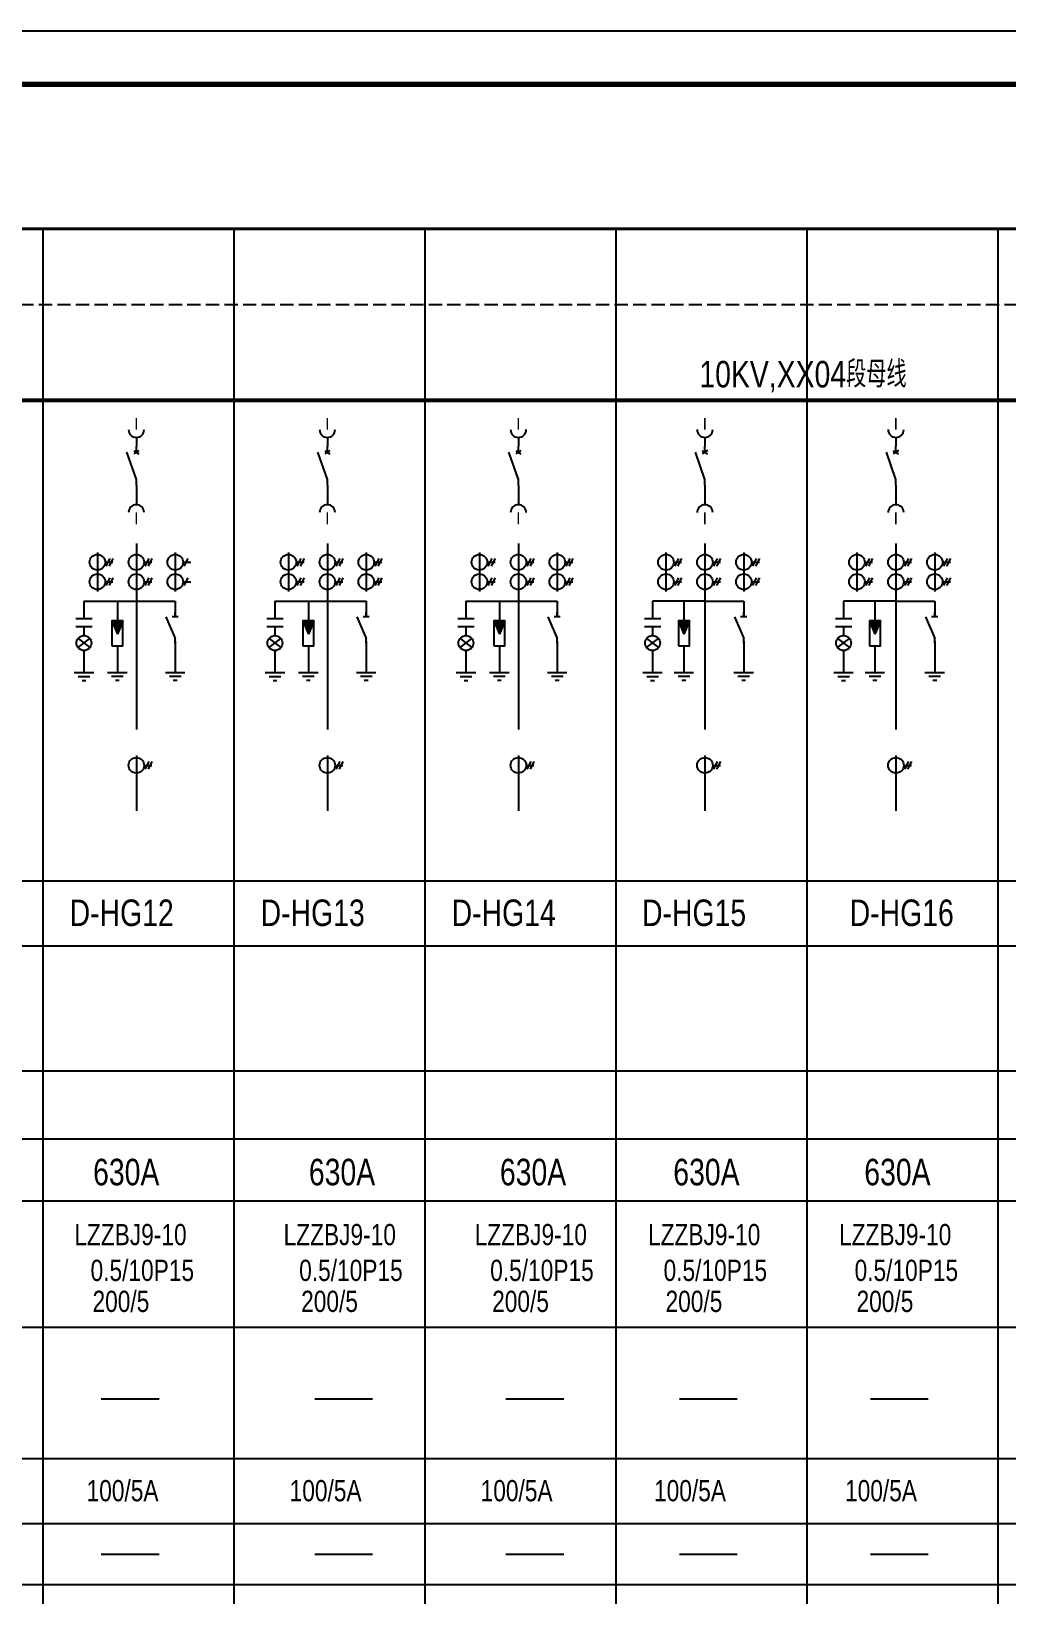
# Model space of a CAD drawing. Extents: x 562591 to 1355713, y 459382 to 835216.
# Drawn here: x 750165 to 768551, y 739641 to 769099 of the extents above; entities that cross this region are included whole.
import ezdxf

# ---------------------------------------------------------------- set-up
doc = ezdxf.new("R2010")
doc.units = 0
doc.header["$LTSCALE"] = 1000
doc.header["$MEASUREMENT"] = 0
doc.linetypes.add('DASH', pattern=[0.35, 0.25, -0.1])
for name, color, linetype in [('TEL_TITLE', 7, 'Continuous'), ('公共标注层', 8, 'Continuous'), ('动力平面导线层', 3, 'Continuous'), ('照明平面导线层', 1, 'Continuous')]:
    doc.layers.add(name, color=color, linetype=linetype)
doc.styles.add('H1', font='jrs.shx', dxfattribs={"width": 0.7, "bigfont": 'jhz.shx'})

msp = doc.modelspace()

# ---------------------------------------------------------------- linework, layer by layer
at = {"color": 7}
for p, q in [((750382, 765378), (750382, 724195)), ((750382, 765378), (750382, 724195)), ((753982, 765378), (753982, 724195)), ((753982, 765378), (753982, 724195)), ((757582, 765378), (757582, 724195)), ((757582, 765378), (757582, 724195)), ((761182, 765378), (761182, 724195)), ((761182, 765378), (761182, 724195)), ((761182, 765378), (761182, 724195)), ((761182, 765378), (761182, 724195)), ((764782, 765378), (764782, 724195)), ((768382, 765378), (768382, 724195)), ((768382, 765378), (768382, 724195)), ((775582, 749505), (700978, 749505)), ((775582, 748226), (700978, 748226)), ((775582, 748226), (700978, 748226)), ((775582, 747056), (700978, 747056)), ((775582, 744675), (700978, 744675)), ((751486, 743332), (752573, 743332)), ((751486, 743332), (752573, 743332)), ((755513, 743332), (756600, 743332)), ((755513, 743332), (756600, 743332)), ((759113, 743332), (760200, 743332)), ((759113, 743332), (760200, 743332)), ((762381, 743332), (763468, 743332)), ((762381, 743332), (763468, 743332)), ((765981, 743332), (767068, 743332)), ((765981, 743332), (767068, 743332)), ((775582, 742203), (700978, 742203)), ((775582, 740978), (700978, 740978)), ((751486, 740408), (752573, 740408)), ((751486, 740408), (752573, 740408)), ((755513, 740408), (756600, 740408)), ((755513, 740408), (756600, 740408)), ((759113, 740408), (760200, 740408)), ((759113, 740408), (760200, 740408)), ((762381, 740408), (763468, 740408)), ((762381, 740408), (763468, 740408)), ((765981, 740408), (767068, 740408)), ((765981, 740408), (767068, 740408)), ((775582, 739826), (700978, 739826))]:
    msp.add_line(p, q, dxfattribs=at)
at = {"color": 0}
for p, q in [((752194, 761203), (752098, 761139)), ((752194, 761203), (752098, 761139)), ((752098, 761197), (752194, 761140)), ((752098, 761197), (752194, 761140)), ((752146, 761170), (752146, 761280)), ((752146, 761170), (752146, 761280)), ((755794, 761203), (755698, 761139)), ((755794, 761203), (755698, 761139)), ((755698, 761197), (755794, 761140)), ((755698, 761197), (755794, 761140)), ((755746, 761170), (755746, 761280)), ((755746, 761170), (755746, 761280)), ((759394, 761203), (759298, 761139)), ((759394, 761203), (759298, 761139)), ((759298, 761197), (759394, 761140)), ((759298, 761197), (759394, 761140)), ((759346, 761170), (759346, 761280)), ((759346, 761170), (759346, 761280)), ((762910, 761203), (762813, 761139)), ((762910, 761203), (762813, 761139)), ((762813, 761197), (762910, 761140)), ((762813, 761197), (762910, 761140)), ((766510, 761203), (766413, 761139)), ((766510, 761203), (766413, 761139)), ((766413, 761197), (766510, 761140)), ((766413, 761197), (766510, 761140)), ((752146, 760656), (751968, 761170)), ((752146, 760656), (751968, 761170)), ((755746, 760656), (755568, 761170)), ((755746, 760656), (755568, 761170)), ((759346, 760656), (759168, 761170)), ((759346, 760656), (759168, 761170)), ((762862, 760656), (762683, 761170)), ((762862, 760656), (762683, 761170)), ((766462, 760656), (766283, 761170)), ((766462, 760656), (766283, 761170)), ((751647, 759168), (751573, 759021)), ((751647, 759168), (751573, 759021)), ((751706, 759168), (751632, 759021)), ((751706, 759168), (751632, 759021)), ((752381, 759168), (752307, 759021)), ((752381, 759168), (752307, 759021)), ((752439, 759168), (752366, 759021)), ((752439, 759168), (752366, 759021)), ((753115, 759168), (753041, 759021)), ((753115, 759168), (753041, 759021)), ((755247, 759168), (755173, 759021)), ((755247, 759168), (755173, 759021)), ((755306, 759168), (755232, 759021)), ((755306, 759168), (755232, 759021)), ((755981, 759168), (755907, 759021)), ((755981, 759168), (755907, 759021)), ((756039, 759168), (755966, 759021)), ((756039, 759168), (755966, 759021)), ((756715, 759168), (756641, 759021)), ((756715, 759168), (756641, 759021)), ((756773, 759168), (756700, 759021)), ((756773, 759168), (756700, 759021)), ((758847, 759168), (758773, 759021)), ((758847, 759168), (758773, 759021)), ((758906, 759168), (758832, 759021)), ((758906, 759168), (758832, 759021)), ((759581, 759168), (759507, 759021)), ((759581, 759168), (759507, 759021)), ((759639, 759168), (759566, 759021)), ((759639, 759168), (759566, 759021)), ((760315, 759168), (760241, 759021)), ((760315, 759168), (760241, 759021)), ((760373, 759168), (760300, 759021)), ((760373, 759168), (760300, 759021)), ((762363, 759168), (762289, 759021)), ((762363, 759168), (762289, 759021)), ((762421, 759168), (762348, 759021)), ((762421, 759168), (762348, 759021)), ((763096, 759168), (763023, 759021)), ((763096, 759168), (763023, 759021)), ((763155, 759168), (763082, 759021)), ((763155, 759168), (763082, 759021)), ((763830, 759168), (763757, 759021)), ((763830, 759168), (763757, 759021)), ((763889, 759168), (763816, 759021)), ((763889, 759168), (763816, 759021)), ((765963, 759168), (765889, 759021)), ((765963, 759168), (765889, 759021)), ((766021, 759168), (765948, 759021)), ((766021, 759168), (765948, 759021)), ((766696, 759168), (766623, 759021)), ((766696, 759168), (766623, 759021)), ((766755, 759168), (766682, 759021)), ((766755, 759168), (766682, 759021)), ((767430, 759168), (767357, 759021)), ((767430, 759168), (767357, 759021)), ((767489, 759168), (767416, 759021)), ((767489, 759168), (767416, 759021)), ((751559, 759094), (751706, 759094)), ((751559, 759094), (751706, 759094)), ((752293, 759094), (752439, 759094)), ((752293, 759094), (752439, 759094)), ((753027, 759094), (753173, 759094)), ((753027, 759094), (753173, 759094)), ((755159, 759094), (755306, 759094)), ((755159, 759094), (755306, 759094)), ((755893, 759094), (756039, 759094)), ((755893, 759094), (756039, 759094)), ((756627, 759094), (756773, 759094)), ((756627, 759094), (756773, 759094)), ((758759, 759094), (758906, 759094)), ((758759, 759094), (758906, 759094)), ((759493, 759094), (759639, 759094)), ((759493, 759094), (759639, 759094)), ((760227, 759094), (760373, 759094)), ((760227, 759094), (760373, 759094)), ((762274, 759094), (762421, 759094)), ((762274, 759094), (762421, 759094)), ((763008, 759094), (763155, 759094)), ((763008, 759094), (763155, 759094)), ((763742, 759094), (763889, 759094)), ((763742, 759094), (763889, 759094)), ((765874, 759094), (766021, 759094)), ((765874, 759094), (766021, 759094)), ((766608, 759094), (766755, 759094)), ((766608, 759094), (766755, 759094)), ((767342, 759094), (767489, 759094)), ((767342, 759094), (767489, 759094)), ((751559, 758728), (751706, 758728)), ((751559, 758728), (751706, 758728)), ((751647, 758801), (751573, 758654)), ((751647, 758801), (751573, 758654)), ((751706, 758801), (751632, 758654)), ((751706, 758801), (751632, 758654)), ((752293, 758728), (752439, 758728)), ((752293, 758728), (752439, 758728)), ((752381, 758801), (752307, 758654)), ((752381, 758801), (752307, 758654)), ((752439, 758801), (752366, 758654)), ((752439, 758801), (752366, 758654)), ((753027, 758728), (753173, 758728)), ((753027, 758728), (753173, 758728)), ((753115, 758801), (753041, 758654)), ((753115, 758801), (753041, 758654)), ((755159, 758728), (755306, 758728)), ((755159, 758728), (755306, 758728)), ((755247, 758801), (755173, 758654)), ((755247, 758801), (755173, 758654)), ((755306, 758801), (755232, 758654)), ((755306, 758801), (755232, 758654)), ((755893, 758728), (756039, 758728)), ((755893, 758728), (756039, 758728)), ((755981, 758801), (755907, 758654)), ((755981, 758801), (755907, 758654)), ((756039, 758801), (755966, 758654)), ((756039, 758801), (755966, 758654)), ((756627, 758728), (756773, 758728)), ((756627, 758728), (756773, 758728)), ((756715, 758801), (756641, 758654)), ((756715, 758801), (756641, 758654)), ((756773, 758801), (756700, 758654)), ((756773, 758801), (756700, 758654)), ((758759, 758728), (758906, 758728)), ((758759, 758728), (758906, 758728)), ((758847, 758801), (758773, 758654)), ((758847, 758801), (758773, 758654)), ((758906, 758801), (758832, 758654)), ((758906, 758801), (758832, 758654)), ((759493, 758728), (759639, 758728)), ((759493, 758728), (759639, 758728)), ((759581, 758801), (759507, 758654)), ((759581, 758801), (759507, 758654)), ((759639, 758801), (759566, 758654)), ((759639, 758801), (759566, 758654)), ((760227, 758728), (760373, 758728)), ((760227, 758728), (760373, 758728)), ((760315, 758801), (760241, 758654)), ((760315, 758801), (760241, 758654)), ((760373, 758801), (760300, 758654)), ((760373, 758801), (760300, 758654)), ((762274, 758728), (762421, 758728)), ((762274, 758728), (762421, 758728)), ((762363, 758801), (762289, 758654)), ((762363, 758801), (762289, 758654)), ((762421, 758801), (762348, 758654)), ((762421, 758801), (762348, 758654)), ((763008, 758728), (763155, 758728)), ((763008, 758728), (763155, 758728)), ((763096, 758801), (763023, 758654)), ((763096, 758801), (763023, 758654)), ((763155, 758801), (763082, 758654)), ((763155, 758801), (763082, 758654)), ((763742, 758728), (763889, 758728)), ((763742, 758728), (763889, 758728)), ((763830, 758801), (763757, 758654)), ((763830, 758801), (763757, 758654)), ((763889, 758801), (763816, 758654)), ((763889, 758801), (763816, 758654)), ((765874, 758728), (766021, 758728)), ((765874, 758728), (766021, 758728)), ((765963, 758801), (765889, 758654)), ((765963, 758801), (765889, 758654)), ((766021, 758801), (765948, 758654)), ((766021, 758801), (765948, 758654)), ((766608, 758728), (766755, 758728)), ((766608, 758728), (766755, 758728)), ((766696, 758801), (766623, 758654)), ((766696, 758801), (766623, 758654)), ((766755, 758801), (766682, 758654)), ((766755, 758801), (766682, 758654)), ((767342, 758728), (767489, 758728)), ((767342, 758728), (767489, 758728)), ((767430, 758801), (767357, 758654)), ((767430, 758801), (767357, 758654)), ((767489, 758801), (767416, 758654)), ((767489, 758801), (767416, 758654)), ((751005, 758032), (751313, 758032)), ((751005, 758032), (751313, 758032)), ((752702, 758067), (752878, 757656)), ((752702, 758067), (752878, 757656)), ((752937, 758067), (752819, 758067)), ((752937, 758067), (752819, 758067)), ((754605, 758032), (754913, 758032)), ((754605, 758032), (754913, 758032)), ((756302, 758067), (756478, 757656)), ((756302, 758067), (756478, 757656)), ((756537, 758067), (756419, 758067)), ((756537, 758067), (756419, 758067)), ((758205, 758032), (758513, 758032)), ((758205, 758032), (758513, 758032)), ((759902, 758067), (760078, 757656)), ((759902, 758067), (760078, 757656)), ((760137, 758067), (760019, 758067)), ((760137, 758067), (760019, 758067)), ((761721, 758032), (762029, 758032)), ((761721, 758032), (762029, 758032)), ((763418, 758067), (763594, 757656)), ((763418, 758067), (763594, 757656)), ((763652, 758067), (763535, 758067)), ((763652, 758067), (763535, 758067)), ((763594, 758067), (763594, 758155)), ((763594, 758067), (763594, 758155)), ((765321, 758032), (765629, 758032)), ((765321, 758032), (765629, 758032)), ((767018, 758067), (767194, 757656)), ((767018, 758067), (767194, 757656)), ((767252, 758067), (767135, 758067)), ((767252, 758067), (767135, 758067)), ((767194, 758067), (767194, 758155)), ((767194, 758067), (767194, 758155)), ((751005, 757882), (751313, 757882)), ((751005, 757882), (751313, 757882)), ((751047, 757487), (751272, 757656)), ((751047, 757656), (751272, 757487)), ((751047, 757487), (751272, 757656)), ((751047, 757656), (751272, 757487)), ((754605, 757882), (754913, 757882)), ((754605, 757882), (754913, 757882)), ((754647, 757487), (754872, 757656)), ((754647, 757656), (754872, 757487)), ((754647, 757487), (754872, 757656)), ((754647, 757656), (754872, 757487)), ((758205, 757882), (758513, 757882)), ((758205, 757882), (758513, 757882)), ((758247, 757487), (758472, 757656)), ((758247, 757656), (758472, 757487)), ((758247, 757487), (758472, 757656)), ((758247, 757656), (758472, 757487)), ((761721, 757882), (762029, 757882)), ((761721, 757882), (762029, 757882)), ((761762, 757656), (761988, 757487)), ((761762, 757487), (761988, 757656)), ((761762, 757656), (761988, 757487)), ((761762, 757487), (761988, 757656)), ((765321, 757882), (765629, 757882)), ((765321, 757882), (765629, 757882)), ((765362, 757656), (765588, 757487)), ((765362, 757487), (765588, 757656)), ((765362, 757656), (765588, 757487)), ((765362, 757487), (765588, 757656)), ((750976, 757015), (751343, 757015)), ((750976, 757015), (751343, 757015)), ((751049, 756942), (751269, 756942)), ((751049, 756942), (751269, 756942)), ((751123, 756869), (751196, 756869)), ((751123, 756869), (751196, 756869)), ((751605, 757020), (751972, 757020)), ((751605, 757020), (751972, 757020)), ((751678, 756947), (751899, 756947)), ((751678, 756947), (751899, 756947)), ((751752, 756873), (751825, 756873)), ((751752, 756873), (751825, 756873)), ((752695, 757020), (753062, 757020)), ((752695, 757020), (753062, 757020)), ((752768, 756947), (752988, 756947)), ((752768, 756947), (752988, 756947)), ((752841, 756873), (752915, 756873)), ((752841, 756873), (752915, 756873)), ((754576, 757015), (754943, 757015)), ((754576, 757015), (754943, 757015)), ((754649, 756942), (754869, 756942)), ((754649, 756942), (754869, 756942)), ((754723, 756869), (754796, 756869)), ((754723, 756869), (754796, 756869)), ((755205, 757020), (755572, 757020)), ((755205, 757020), (755572, 757020)), ((755278, 756947), (755499, 756947)), ((755278, 756947), (755499, 756947)), ((755352, 756873), (755425, 756873)), ((755352, 756873), (755425, 756873)), ((756295, 757020), (756662, 757020)), ((756295, 757020), (756662, 757020)), ((756368, 756947), (756588, 756947)), ((756368, 756947), (756588, 756947)), ((756441, 756873), (756515, 756873)), ((756441, 756873), (756515, 756873)), ((758176, 757015), (758543, 757015)), ((758176, 757015), (758543, 757015)), ((758249, 756942), (758469, 756942)), ((758249, 756942), (758469, 756942)), ((758323, 756869), (758396, 756869)), ((758323, 756869), (758396, 756869)), ((758805, 757020), (759172, 757020)), ((758805, 757020), (759172, 757020)), ((758878, 756947), (759099, 756947)), ((758878, 756947), (759099, 756947)), ((758952, 756873), (759025, 756873)), ((758952, 756873), (759025, 756873)), ((759895, 757020), (760262, 757020)), ((759895, 757020), (760262, 757020)), ((759968, 756947), (760188, 756947)), ((759968, 756947), (760188, 756947)), ((760041, 756873), (760115, 756873)), ((760041, 756873), (760115, 756873)), ((761691, 757015), (762058, 757015)), ((761691, 757015), (762058, 757015)), ((761765, 756942), (761985, 756942)), ((761765, 756942), (761985, 756942)), ((761838, 756869), (761912, 756869)), ((761838, 756869), (761912, 756869)), ((762282, 757020), (762649, 757020)), ((762282, 757020), (762649, 757020)), ((762356, 756947), (762576, 756947)), ((762356, 756947), (762576, 756947)), ((762429, 756873), (762502, 756873)), ((762429, 756873), (762502, 756873)), ((763410, 757020), (763777, 757020)), ((763410, 757020), (763777, 757020)), ((763484, 756947), (763704, 756947)), ((763484, 756947), (763704, 756947)), ((763557, 756873), (763630, 756873)), ((763557, 756873), (763630, 756873)), ((765291, 757015), (765658, 757015)), ((765291, 757015), (765658, 757015)), ((765365, 756942), (765585, 756942)), ((765365, 756942), (765585, 756942)), ((765438, 756869), (765512, 756869)), ((765438, 756869), (765512, 756869)), ((765882, 757020), (766249, 757020)), ((765882, 757020), (766249, 757020)), ((765956, 756947), (766176, 756947)), ((765956, 756947), (766176, 756947)), ((766029, 756873), (766102, 756873)), ((766029, 756873), (766102, 756873)), ((767010, 757020), (767377, 757020)), ((767010, 757020), (767377, 757020)), ((767084, 756947), (767304, 756947)), ((767084, 756947), (767304, 756947)), ((767157, 756873), (767230, 756873)), ((767157, 756873), (767230, 756873)), ((752381, 755341), (752307, 755195)), ((752381, 755341), (752307, 755195)), ((752439, 755341), (752366, 755195)), ((752439, 755341), (752366, 755195)), ((755981, 755341), (755907, 755195)), ((755981, 755341), (755907, 755195)), ((756039, 755341), (755966, 755195)), ((756039, 755341), (755966, 755195)), ((759581, 755341), (759507, 755195)), ((759581, 755341), (759507, 755195)), ((759639, 755341), (759566, 755195)), ((759639, 755341), (759566, 755195)), ((763096, 755341), (763023, 755195)), ((763096, 755341), (763023, 755195)), ((763155, 755341), (763082, 755195)), ((763155, 755341), (763082, 755195)), ((766696, 755341), (766623, 755195)), ((766696, 755341), (766623, 755195)), ((766755, 755341), (766682, 755195)), ((766755, 755341), (766682, 755195)), ((752293, 755268), (752439, 755268)), ((752293, 755268), (752439, 755268)), ((755893, 755268), (756039, 755268)), ((755893, 755268), (756039, 755268)), ((759493, 755268), (759639, 755268)), ((759493, 755268), (759639, 755268)), ((763008, 755268), (763155, 755268)), ((763008, 755268), (763155, 755268)), ((766608, 755268), (766755, 755268)), ((766608, 755268), (766755, 755268)), ((700978, 753089), (775582, 753089)), ((775582, 751864), (700978, 751864))]:
    msp.add_line(p, q, dxfattribs=at)
at = {"color": 7, "const_width": 60}
msp.add_lwpolyline([(700978, 765378), (775582, 765378), (775582, 722749), (700978, 722749)], close=True, dxfattribs=at)
at = {"color": 0}
for centre, radius in [((751412, 759094), 147), ((751412, 759094), 147), ((752146, 759094), 147), ((752146, 759094), 147), ((752880, 759094), 147), ((752880, 759094), 147), ((755012, 759094), 147), ((755012, 759094), 147), ((755746, 759094), 147), ((755746, 759094), 147), ((756480, 759094), 147), ((756480, 759094), 147), ((758612, 759094), 147), ((758612, 759094), 147), ((759346, 759094), 147), ((759346, 759094), 147), ((760080, 759094), 147), ((760080, 759094), 147), ((762128, 759094), 147), ((762128, 759094), 147), ((762862, 759094), 147), ((762862, 759094), 147), ((763595, 759094), 147), ((763595, 759094), 147), ((765728, 759094), 147), ((765728, 759094), 147), ((766462, 759094), 147), ((766462, 759094), 147), ((767195, 759094), 147), ((767195, 759094), 147), ((751412, 758728), 147), ((751412, 758728), 147), ((752146, 758728), 147), ((752146, 758728), 147), ((752880, 758728), 147), ((752880, 758728), 147), ((755012, 758728), 147), ((755012, 758728), 147), ((755746, 758728), 147), ((755746, 758728), 147), ((756480, 758728), 147), ((756480, 758728), 147), ((758612, 758728), 147), ((758612, 758728), 147), ((759346, 758728), 147), ((759346, 758728), 147), ((760080, 758728), 147), ((760080, 758728), 147), ((762128, 758728), 147), ((762128, 758728), 147), ((762862, 758728), 147), ((762862, 758728), 147), ((763595, 758728), 147), ((763595, 758728), 147), ((765728, 758728), 147), ((765728, 758728), 147), ((766462, 758728), 147), ((766462, 758728), 147), ((767195, 758728), 147), ((767195, 758728), 147), ((751159, 757572), 141), ((751159, 757572), 141), ((754759, 757572), 141), ((754759, 757572), 141), ((758359, 757572), 141), ((758359, 757572), 141), ((761875, 757572), 141), ((761875, 757572), 141), ((765475, 757572), 141), ((765475, 757572), 141), ((752146, 755268), 147), ((752146, 755268), 147), ((755746, 755268), 147), ((755746, 755268), 147), ((759346, 755268), 147), ((759346, 755268), 147), ((762862, 755268), 147), ((762862, 755268), 147), ((766462, 755268), 147), ((766462, 755268), 147)]:
    msp.add_circle(centre, radius, dxfattribs=at)
for centre, start, end in [((752146, 761593), 180, 0), ((752146, 761593), 180, 0), ((755746, 761593), 180, 0), ((755746, 761593), 180, 0), ((759346, 761593), 180, 0), ((759346, 761593), 180, 0), ((762862, 761593), 180, 0), ((762862, 761593), 180, 0), ((766462, 761593), 180, 0), ((766462, 761593), 180, 0), ((752146, 760032), 0, 180), ((752146, 760032), 0, 180), ((755746, 760032), 0, 180), ((755746, 760032), 0, 180), ((759346, 760032), 0, 180), ((759346, 760032), 0, 180), ((762862, 760032), 0, 180), ((762862, 760032), 0, 180), ((766462, 760032), 0, 180), ((766462, 760032), 0, 180)]:
    msp.add_arc(centre, 147, start, end, dxfattribs=at)
at = {"layer": 'TEL_TITLE'}
msp.add_lwpolyline([(691220, 709699), (796320, 709699), (796320, 769099), (691220, 769099)], close=True, dxfattribs=at)
at = {"layer": 'TEL_TITLE', "const_width": 100}
msp.add_lwpolyline([(693720, 710699), (795320, 710699), (795320, 768099), (693720, 768099)], close=True, dxfattribs=at)
at = {"layer": '公共标注层', "color": 0}
for p, q in [((751684, 757992), (751788, 757740)), ((751684, 757992), (751788, 757740)), ((751892, 757992), (751788, 757740)), ((751892, 757992), (751788, 757740)), ((755284, 757992), (755388, 757740)), ((755284, 757992), (755388, 757740)), ((755492, 757992), (755388, 757740)), ((755492, 757992), (755388, 757740)), ((758884, 757992), (758988, 757740)), ((758884, 757992), (758988, 757740)), ((759092, 757992), (758988, 757740)), ((759092, 757992), (758988, 757740)), ((762362, 757992), (762466, 757740)), ((762362, 757992), (762466, 757740)), ((762570, 757992), (762466, 757740)), ((762570, 757992), (762466, 757740)), ((765962, 757992), (766066, 757740)), ((765962, 757992), (766066, 757740)), ((766170, 757992), (766066, 757740)), ((766170, 757992), (766066, 757740))]:
    msp.add_line(p, q, dxfattribs=at)
for points in [[(751684, 757519), (751892, 757519), (751892, 757992), (751684, 757992)], [(751684, 757519), (751892, 757519), (751892, 757992), (751684, 757992)], [(755284, 757519), (755492, 757519), (755492, 757992), (755284, 757992)], [(755284, 757519), (755492, 757519), (755492, 757992), (755284, 757992)], [(758884, 757519), (759092, 757519), (759092, 757992), (758884, 757992)], [(758884, 757519), (759092, 757519), (759092, 757992), (758884, 757992)], [(762362, 757519), (762570, 757519), (762570, 757992), (762362, 757992)], [(762362, 757519), (762570, 757519), (762570, 757992), (762362, 757992)], [(765962, 757519), (766170, 757519), (766170, 757992), (765962, 757992)], [(765962, 757519), (766170, 757519), (766170, 757992), (765962, 757992)]]:
    msp.add_lwpolyline(points, close=True, dxfattribs=at)
for points in [[(751684, 757992), (751788, 757740), (751892, 757992)], [(751684, 757992), (751788, 757740), (751892, 757992)], [(755284, 757992), (755388, 757740), (755492, 757992)], [(755284, 757992), (755388, 757740), (755492, 757992)], [(758884, 757992), (758988, 757740), (759092, 757992)], [(758884, 757992), (758988, 757740), (759092, 757992)], [(762362, 757992), (762466, 757740), (762570, 757992)], [(762362, 757992), (762466, 757740), (762570, 757992)], [(765962, 757992), (766066, 757740), (766170, 757992)], [(765962, 757992), (766066, 757740), (766170, 757992)]]:
    msp.add_solid(points, dxfattribs=at)
at = {"layer": '动力平面导线层', "color": 1}
for p, q in [((752146, 761447), (752146, 761280)), ((752146, 761447), (752146, 761280)), ((755746, 761447), (755746, 761280)), ((755746, 761447), (755746, 761280)), ((759346, 761447), (759346, 761280)), ((759346, 761447), (759346, 761280)), ((762862, 761447), (762862, 761280)), ((762862, 761447), (762862, 761280)), ((762862, 761170), (762862, 761280)), ((762862, 761170), (762862, 761280)), ((766462, 761447), (766462, 761280)), ((766462, 761447), (766462, 761280)), ((766462, 761170), (766462, 761280)), ((766462, 761170), (766462, 761280)), ((752146, 760546), (752146, 760656)), ((752146, 760546), (752146, 760656)), ((755746, 760546), (755746, 760656)), ((755746, 760546), (755746, 760656)), ((759346, 760546), (759346, 760656)), ((759346, 760546), (759346, 760656)), ((762862, 760546), (762862, 760656)), ((762862, 760546), (762862, 760656)), ((766462, 760546), (766462, 760656)), ((766462, 760546), (766462, 760656)), ((752146, 760546), (752146, 760179)), ((752146, 760546), (752146, 760179)), ((755746, 760546), (755746, 760179)), ((755746, 760546), (755746, 760179)), ((759346, 760546), (759346, 760179)), ((759346, 760546), (759346, 760179)), ((762862, 760546), (762862, 760179)), ((762862, 760546), (762862, 760179)), ((766462, 760546), (766462, 760179)), ((766462, 760546), (766462, 760179)), ((752146, 759445), (752146, 755946)), ((752146, 759445), (752146, 755946)), ((755746, 759445), (755746, 755946)), ((755746, 759445), (755746, 755946)), ((759346, 759445), (759346, 755946)), ((759346, 759445), (759346, 755946)), ((762862, 759445), (762862, 755946)), ((762862, 759445), (762862, 755946)), ((766462, 759445), (766462, 755946)), ((766462, 759445), (766462, 755946)), ((751412, 759278), (751412, 758544)), ((751412, 759278), (751412, 758544)), ((752146, 759278), (752146, 758544)), ((752146, 759278), (752146, 758544)), ((752880, 759278), (752880, 758544)), ((752880, 759278), (752880, 758544)), ((755012, 759278), (755012, 758544)), ((755012, 759278), (755012, 758544)), ((755746, 759278), (755746, 758544)), ((755746, 759278), (755746, 758544)), ((756480, 759278), (756480, 758544)), ((756480, 759278), (756480, 758544)), ((758612, 759278), (758612, 758544)), ((758612, 759278), (758612, 758544)), ((759346, 759278), (759346, 758544)), ((759346, 759278), (759346, 758544)), ((760080, 759278), (760080, 758544)), ((760080, 759278), (760080, 758544)), ((762128, 759278), (762128, 758544)), ((762128, 759278), (762128, 758544)), ((762862, 759278), (762862, 758544)), ((762862, 759278), (762862, 758544)), ((763595, 759278), (763595, 758544)), ((763595, 759278), (763595, 758544)), ((765728, 759278), (765728, 758544)), ((765728, 759278), (765728, 758544)), ((766462, 759278), (766462, 758544)), ((766462, 759278), (766462, 758544)), ((767195, 759278), (767195, 758544)), ((767195, 759278), (767195, 758544)), ((751159, 758362), (752878, 758362)), ((751159, 758362), (751159, 758032)), ((751159, 758362), (752878, 758362)), ((751159, 758362), (751159, 758032)), ((751788, 758362), (751788, 757992)), ((751788, 758362), (751788, 757992)), ((752878, 758362), (752878, 758067)), ((752878, 758362), (752878, 758067)), ((752878, 758348), (752878, 758351)), ((752878, 758348), (752878, 758351)), ((754759, 758362), (756478, 758362)), ((754759, 758362), (754759, 758032)), ((754759, 758362), (756478, 758362)), ((754759, 758362), (754759, 758032)), ((755388, 758362), (755388, 757992)), ((755388, 758362), (755388, 757992)), ((756478, 758362), (756478, 758067)), ((756478, 758362), (756478, 758067)), ((756478, 758348), (756478, 758351)), ((756478, 758348), (756478, 758351)), ((758359, 758362), (760078, 758362)), ((758359, 758362), (758359, 758032)), ((758359, 758362), (760078, 758362)), ((758359, 758362), (758359, 758032)), ((758988, 758362), (758988, 757992)), ((758988, 758362), (758988, 757992)), ((760078, 758362), (760078, 758067)), ((760078, 758362), (760078, 758067)), ((760078, 758348), (760078, 758351)), ((760078, 758348), (760078, 758351)), ((761875, 758362), (761875, 758032)), ((762862, 758362), (761875, 758362)), ((761875, 758362), (761875, 758032)), ((762862, 758362), (761875, 758362)), ((762466, 758362), (762466, 757992)), ((762466, 758362), (762466, 757992)), ((762862, 758362), (763594, 758362)), ((762862, 758362), (763594, 758362)), ((763594, 758362), (763594, 758067)), ((763594, 758362), (763594, 758067)), ((763594, 758348), (763594, 758351)), ((763594, 758348), (763594, 758351)), ((765475, 758362), (765475, 758032)), ((766462, 758362), (765475, 758362)), ((765475, 758362), (765475, 758032)), ((766462, 758362), (765475, 758362)), ((766066, 758362), (766066, 757992)), ((766066, 758362), (766066, 757992)), ((766462, 758362), (767194, 758362)), ((766462, 758362), (767194, 758362)), ((767194, 758362), (767194, 758067)), ((767194, 758362), (767194, 758067)), ((767194, 758348), (767194, 758351)), ((767194, 758348), (767194, 758351)), ((752878, 758067), (752878, 758155)), ((752878, 758067), (752878, 758155)), ((756478, 758067), (756478, 758155)), ((756478, 758067), (756478, 758155)), ((760078, 758067), (760078, 758155)), ((760078, 758067), (760078, 758155)), ((751159, 757882), (751159, 757806)), ((751159, 757882), (751159, 757806)), ((751159, 757806), (751159, 757713)), ((751159, 757806), (751159, 757713)), ((752878, 757568), (752878, 757656)), ((752878, 757568), (752878, 757656)), ((754759, 757882), (754759, 757806)), ((754759, 757882), (754759, 757806)), ((754759, 757806), (754759, 757713)), ((754759, 757806), (754759, 757713)), ((756478, 757568), (756478, 757656)), ((756478, 757568), (756478, 757656)), ((758359, 757882), (758359, 757806)), ((758359, 757882), (758359, 757806)), ((758359, 757806), (758359, 757713)), ((758359, 757806), (758359, 757713)), ((760078, 757568), (760078, 757656)), ((760078, 757568), (760078, 757656)), ((761875, 757882), (761875, 757806)), ((761875, 757882), (761875, 757806)), ((761875, 757806), (761875, 757713)), ((761875, 757806), (761875, 757713)), ((763594, 757568), (763594, 757656)), ((763594, 757568), (763594, 757656)), ((765475, 757882), (765475, 757806)), ((765475, 757882), (765475, 757806)), ((765475, 757806), (765475, 757713)), ((765475, 757806), (765475, 757713)), ((767194, 757568), (767194, 757656)), ((767194, 757568), (767194, 757656)), ((751159, 757431), (751159, 757337)), ((751159, 757431), (751159, 757337)), ((751159, 757386), (751159, 757015)), ((751159, 757386), (751159, 757015)), ((751788, 757519), (751788, 757020)), ((751788, 757519), (751788, 757020)), ((751788, 757405), (751788, 757384)), ((751788, 757405), (751788, 757384)), ((752878, 757607), (752878, 757020)), ((752878, 757607), (752878, 757020)), ((754759, 757431), (754759, 757337)), ((754759, 757431), (754759, 757337)), ((754759, 757386), (754759, 757015)), ((754759, 757386), (754759, 757015)), ((755388, 757519), (755388, 757020)), ((755388, 757519), (755388, 757020)), ((755388, 757405), (755388, 757384)), ((755388, 757405), (755388, 757384)), ((756478, 757607), (756478, 757020)), ((756478, 757607), (756478, 757020)), ((758359, 757431), (758359, 757337)), ((758359, 757431), (758359, 757337)), ((758359, 757386), (758359, 757015)), ((758359, 757386), (758359, 757015)), ((758988, 757519), (758988, 757020)), ((758988, 757519), (758988, 757020)), ((758988, 757405), (758988, 757384)), ((758988, 757405), (758988, 757384)), ((760078, 757607), (760078, 757020)), ((760078, 757607), (760078, 757020)), ((761875, 757431), (761875, 757337)), ((761875, 757431), (761875, 757337)), ((761875, 757386), (761875, 757015)), ((761875, 757386), (761875, 757015)), ((762466, 757519), (762466, 757020)), ((762466, 757519), (762466, 757020)), ((762466, 757405), (762466, 757384)), ((762466, 757405), (762466, 757384)), ((763594, 757607), (763594, 757020)), ((763594, 757607), (763594, 757020)), ((765475, 757431), (765475, 757337)), ((765475, 757431), (765475, 757337)), ((765475, 757386), (765475, 757015)), ((765475, 757386), (765475, 757015)), ((766066, 757519), (766066, 757020)), ((766066, 757519), (766066, 757020)), ((766066, 757405), (766066, 757384)), ((766066, 757405), (766066, 757384)), ((767194, 757607), (767194, 757020)), ((767194, 757607), (767194, 757020)), ((752146, 755455), (752146, 754411)), ((752146, 755455), (752146, 754411)), ((752146, 755451), (752146, 754983)), ((752146, 755451), (752146, 754983)), ((755746, 755455), (755746, 754411)), ((755746, 755455), (755746, 754411)), ((755746, 755451), (755746, 754983)), ((755746, 755451), (755746, 754983)), ((759346, 755455), (759346, 754411)), ((759346, 755455), (759346, 754411)), ((759346, 755451), (759346, 754983)), ((759346, 755451), (759346, 754983)), ((762862, 755455), (762862, 754411)), ((762862, 755455), (762862, 754411)), ((762862, 755451), (762862, 754983)), ((762862, 755451), (762862, 754983)), ((766462, 755455), (766462, 754411)), ((766462, 755455), (766462, 754411)), ((766462, 755451), (766462, 754983)), ((766462, 755451), (766462, 754983))]:
    msp.add_line(p, q, dxfattribs=at)
at = {"layer": '动力平面导线层', "const_width": 73.4}
msp.add_lwpolyline([(744148, 762147), (774385, 762147)], dxfattribs=at)
msp.add_lwpolyline([(744148, 762147), (774385, 762147)], dxfattribs=at)
at = {"layer": '动力平面导线层', "color": 1}
for points in [[(752146, 762181, 0, 0, 0), (752146, 761593, 29.4, 29.4, 0), (752146, 761814, 29.4, 29.4, 0)], [(752146, 762181, 0, 0, 0), (752146, 761593, 29.4, 29.4, 0), (752146, 761814, 29.4, 29.4, 0)], [(755746, 762181, 0, 0, 0), (755746, 761593, 29.4, 29.4, 0), (755746, 761814, 29.4, 29.4, 0)], [(755746, 762181, 0, 0, 0), (755746, 761593, 29.4, 29.4, 0), (755746, 761814, 29.4, 29.4, 0)], [(759346, 762181, 0, 0, 0), (759346, 761593, 29.4, 29.4, 0), (759346, 761814, 29.4, 29.4, 0)], [(759346, 762181, 0, 0, 0), (759346, 761593, 29.4, 29.4, 0), (759346, 761814, 29.4, 29.4, 0)], [(762862, 762181, 0, 0, 0), (762862, 761593, 29.4, 29.4, 0), (762862, 761814, 29.4, 29.4, 0)], [(762862, 762181, 0, 0, 0), (762862, 761593, 29.4, 29.4, 0), (762862, 761814, 29.4, 29.4, 0)], [(766462, 762181, 0, 0, 0), (766462, 761593, 29.4, 29.4, 0), (766462, 761814, 29.4, 29.4, 0)], [(766462, 762181, 0, 0, 0), (766462, 761593, 29.4, 29.4, 0), (766462, 761814, 29.4, 29.4, 0)], [(752146, 759445, 0, 0, 0), (752146, 760032, 29.4, 29.4, 0), (752146, 759812, 29.4, 29.4, 0)], [(752146, 759445, 0, 0, 0), (752146, 760032, 29.4, 29.4, 0), (752146, 759812, 29.4, 29.4, 0)], [(755746, 759445, 0, 0, 0), (755746, 760032, 29.4, 29.4, 0), (755746, 759812, 29.4, 29.4, 0)], [(755746, 759445, 0, 0, 0), (755746, 760032, 29.4, 29.4, 0), (755746, 759812, 29.4, 29.4, 0)], [(759346, 759445, 0, 0, 0), (759346, 760032, 29.4, 29.4, 0), (759346, 759812, 29.4, 29.4, 0)], [(759346, 759445, 0, 0, 0), (759346, 760032, 29.4, 29.4, 0), (759346, 759812, 29.4, 29.4, 0)], [(762862, 759445, 0, 0, 0), (762862, 760032, 29.4, 29.4, 0), (762862, 759812, 29.4, 29.4, 0)], [(762862, 759445, 0, 0, 0), (762862, 760032, 29.4, 29.4, 0), (762862, 759812, 29.4, 29.4, 0)], [(766462, 759445, 0, 0, 0), (766462, 760032, 29.4, 29.4, 0), (766462, 759812, 29.4, 29.4, 0)], [(766462, 759445, 0, 0, 0), (766462, 760032, 29.4, 29.4, 0), (766462, 759812, 29.4, 29.4, 0)], [(752146, 755212, 0, 0, 0), (752146, 755469, 0, 220, 0), (752146, 755689, 0, 0, 0), (752146, 755946, 0, 0, 0)], [(752146, 755212, 0, 0, 0), (752146, 755469, 0, 220, 0), (752146, 755689, 0, 0, 0), (752146, 755946, 0, 0, 0)], [(755746, 755212, 0, 0, 0), (755746, 755469, 0, 220, 0), (755746, 755689, 0, 0, 0), (755746, 755946, 0, 0, 0)], [(755746, 755212, 0, 0, 0), (755746, 755469, 0, 220, 0), (755746, 755689, 0, 0, 0), (755746, 755946, 0, 0, 0)], [(759346, 755212, 0, 0, 0), (759346, 755469, 0, 220, 0), (759346, 755689, 0, 0, 0), (759346, 755946, 0, 0, 0)], [(759346, 755212, 0, 0, 0), (759346, 755469, 0, 220, 0), (759346, 755689, 0, 0, 0), (759346, 755946, 0, 0, 0)], [(762862, 755212, 0, 0, 0), (762862, 755469, 0, 220, 0), (762862, 755689, 0, 0, 0), (762862, 755946, 0, 0, 0)], [(762862, 755212, 0, 0, 0), (762862, 755469, 0, 220, 0), (762862, 755689, 0, 0, 0), (762862, 755946, 0, 0, 0)], [(766462, 755212, 0, 0, 0), (766462, 755469, 0, 220, 0), (766462, 755689, 0, 0, 0), (766462, 755946, 0, 0, 0)], [(766462, 755212, 0, 0, 0), (766462, 755469, 0, 220, 0), (766462, 755689, 0, 0, 0), (766462, 755946, 0, 0, 0)]]:
    msp.add_lwpolyline(points, format="xyseb", dxfattribs=at)
at = {"layer": '动力平面导线层', "color": 30}
for p in [(751159, 757725), (751159, 757725), (751159, 757725), (751159, 757725), (754759, 757725), (754759, 757725), (754759, 757725), (754759, 757725), (758359, 757725), (758359, 757725), (758359, 757725), (758359, 757725), (761875, 757725), (761875, 757725), (761875, 757725), (761875, 757725), (765475, 757725), (765475, 757725), (765475, 757725), (765475, 757725)]:
    msp.add_point(p, dxfattribs=at)
at = {"layer": '照明平面导线层', "linetype": 'DASH'}
msp.add_lwpolyline([(740287, 760922), (743657, 760922), (743657, 763949), (772333, 763949), (772333, 760859)], dxfattribs=at)

# ---------------------------------------------------------------- texts
at = {"color": 0, "style": 'H1', "width": 0.8}
for s, p in [('10KV,XX04段母线', (762758, 762388)), ('D-HG12', (750889, 752240)), ('D-HG13', (754489, 752240)), ('D-HG14', (758089, 752240)), ('D-HG15', (761677, 752240)), ('D-HG16', (765591, 752240))]:
    msp.add_text(s, height=500, dxfattribs=at).set_placement(p)
at = {"color": 7, "style": 'H1', "width": 0.8}
for s, height, p in [('630A', 500, (751331, 747355)), ('630A', 500, (751331, 747355)), ('630A', 500, (755398, 747355)), ('630A', 500, (755398, 747355)), ('630A', 500, (758998, 747355)), ('630A', 500, (758998, 747355)), ('630A', 500, (762266, 747355)), ('630A', 500, (762266, 747355)), ('630A', 500, (765866, 747355)), ('630A', 500, (765866, 747355)), ('LZZBJ9-10', 400, (750977, 746227)), ('LZZBJ9-10', 400, (750977, 746227)), ('LZZBJ9-10', 400, (754922, 746227)), ('LZZBJ9-10', 400, (754922, 746227)), ('LZZBJ9-10', 400, (758522, 746227)), ('LZZBJ9-10', 400, (758522, 746227)), ('LZZBJ9-10', 400, (761790, 746227)), ('LZZBJ9-10', 400, (761790, 746227)), ('LZZBJ9-10', 400, (765390, 746227)), ('LZZBJ9-10', 400, (765390, 746227)), ('0.5/10P15', 400, (751283, 745553)), ('0.5/10P15', 400, (751283, 745553)), ('0.5/10P15', 400, (755215, 745553)), ('0.5/10P15', 400, (755215, 745553)), ('0.5/10P15', 400, (758815, 745553)), ('0.5/10P15', 400, (758815, 745553)), ('0.5/10P15', 400, (762083, 745553)), ('0.5/10P15', 400, (762083, 745553)), ('0.5/10P15', 400, (765683, 745553)), ('0.5/10P15', 400, (765683, 745553)), ('200/5', 400, (751320, 744969)), ('200/5', 400, (751320, 744969)), ('200/5', 400, (755252, 744969)), ('200/5', 400, (755252, 744969)), ('200/5', 400, (758852, 744969)), ('200/5', 400, (758852, 744969)), ('200/5', 400, (762120, 744969)), ('200/5', 400, (762120, 744969)), ('200/5', 400, (765720, 744969)), ('200/5', 400, (765720, 744969)), ('100/5A', 400, (751208, 741402)), ('100/5A', 400, (751208, 741402)), ('100/5A', 400, (755035, 741402)), ('100/5A', 400, (755035, 741402)), ('100/5A', 400, (758635, 741402)), ('100/5A', 400, (758635, 741402)), ('100/5A', 400, (761903, 741402)), ('100/5A', 400, (761903, 741402)), ('100/5A', 400, (765503, 741402)), ('100/5A', 400, (765503, 741402))]:
    msp.add_text(s, height=height, dxfattribs=at).set_placement(p)

doc.saveas('drawing.dxf')
